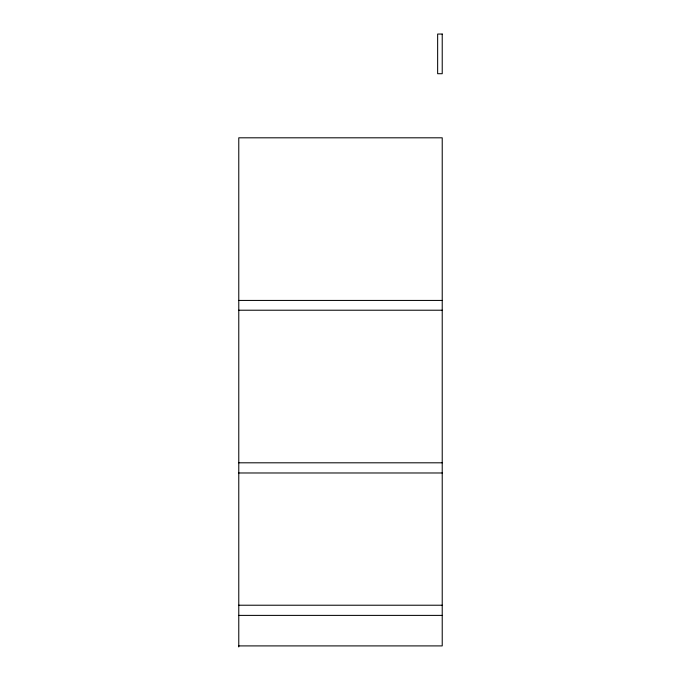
<?xml version="1.0" encoding="UTF-8"?>
<svg xmlns="http://www.w3.org/2000/svg" width="681" height="681" viewBox="0 0 681 681"><rect width="100%" height="100%" fill="white"/><g stroke="black" fill="none" stroke-linecap="round" stroke-linejoin="round"><path stroke-width="1.02" d="M238.776 300.432L442.224 300.432M238.776 310.221L442.224 310.221M238.776 462.808L442.224 462.808M238.776 472.98L442.224 472.98M238.776 605.222L442.224 605.222M238.776 615.394L442.224 615.394M238.776 645.903L442.224 645.903L442.224 137.809L238.776 137.809L238.776 646.95M442.224 34.05L437.645 34.05L437.645 73.718L442.224 73.718L442.224 34.05"/></g></svg>
